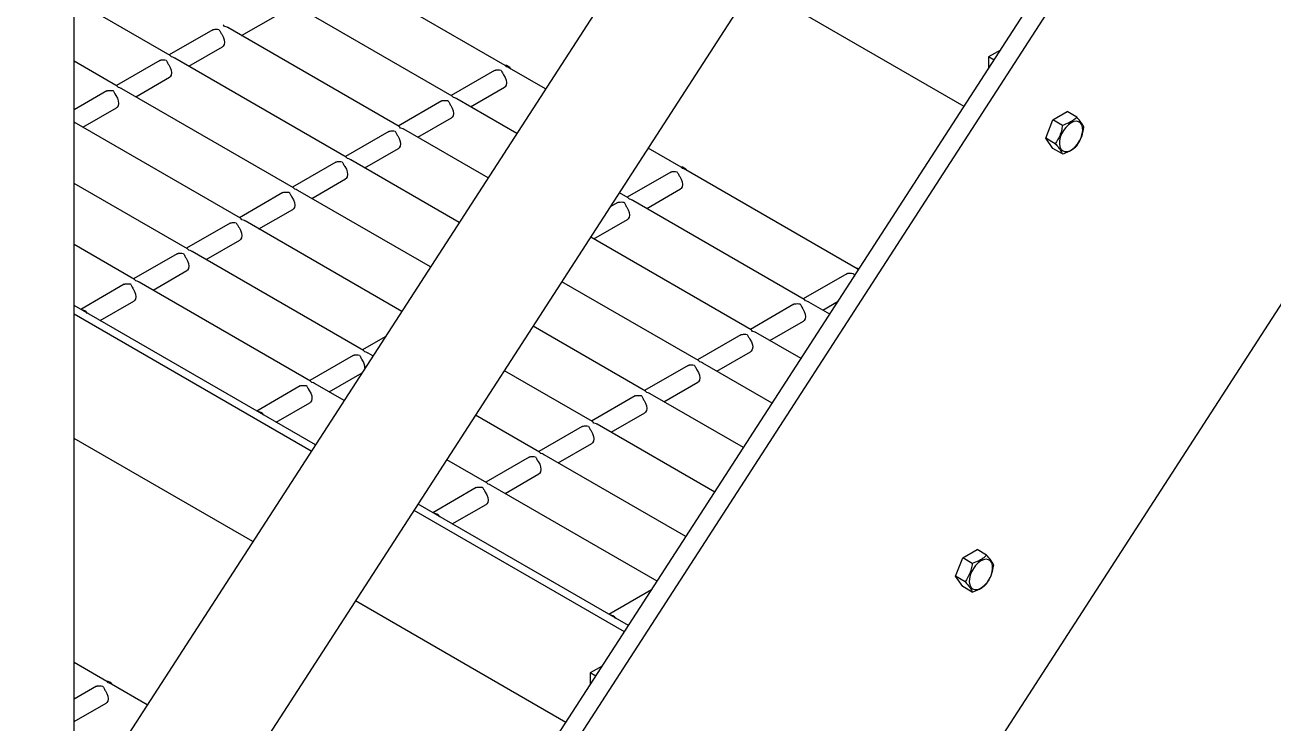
# Model space of a CAD drawing. Header units: millimetres. Extents: x 1293 to 41893, y 1011 to 26911.
# Drawn here: x 5993.3 to 6332.8, y 19782.6 to 19972.5 of the extents above; entities that cross this region are included whole.
import ezdxf

# ---------------------------------------------------------------- set-up
doc = ezdxf.new("R2010")
doc.units = ezdxf.units.MM
doc.header["$LTSCALE"] = 50

msp = doc.modelspace()

# ---------------------------------------------------------------- linework, layer by layer
at = {"color": 7, "linetype": 'Continuous', "lineweight": 25}
for p, q in [((6514.6804037, 20542.2840127), (6006.7124564, 19756.8390846)), ((6007.8654329, 19699.3090727), (6531.5801411, 20509.1024141)), ((6659.8213536, 20398.7013351), (5396.1606779, 18444.7672848)), ((6006.7124564, 19576.0203654), (6515.8333802, 20363.2480823)), ((6006.7124564, 19566.4854136), (6509.6598882, 20344.1673748)), ((6006.7124564, 19400.4443457), (6006.7124564, 20030.279642)), ((6123.9062986, 19961.4644005), (6077.2601198, 19988.3926663)), ((6248.7860057, 19950.3263478), (6191.5673487, 19983.3579754)), ((6032.8215171, 19964.1803182), (6006.7124564, 19979.2527581)), ((6109.5096045, 19953.1533659), (6062.8634257, 19980.0816318)), ((6052.2549064, 19969.5837305), (6061.4313122, 19974.8811568)), ((6044.3889998, 19971.1529641), (6032.5661155, 19964.3277583)), ((6044.3889998, 19971.1529641), (6044.589277, 19971.2379118)), ((6095.1129105, 19944.8423313), (6048.4667317, 19971.7705972)), ((6080.7162164, 19936.5312968), (6034.0700376, 19963.4595626)), ((6037.8582123, 19961.2726959), (6047.0346181, 19966.5701222)), ((6258.6512805, 19965.6331598), (6255.4306448, 19963.7739264)), ((6255.4306448, 19963.7739264), (6255.4306448, 19960.6006144)), ((6256.9297112, 19962.9085338), (6255.4306448, 19963.7739264)), ((6018.424823, 19955.8692836), (6006.7124564, 19962.6306889)), ((6029.9923058, 19962.8419296), (6018.1694215, 19956.0167237)), ((6029.9923058, 19962.8419296), (6030.1925829, 19962.9268773)), ((6121.0770873, 19960.1260119), (6109.254203, 19953.3008061)), ((6121.0770873, 19960.1260119), (6121.2773644, 19960.2109596)), ((6134.9324584, 19955.0991339), (6125.1548191, 19960.7436449)), ((6023.4615182, 19952.9616613), (6032.6379241, 19958.2590877)), ((6015.5956117, 19954.530895), (6006.7124564, 19949.4027586)), ((6015.5956117, 19954.530895), (6015.7958888, 19954.6158427)), ((6066.3195223, 19928.2202622), (6019.6733435, 19955.148528)), ((6114.5462997, 19950.2457437), (6123.7227056, 19955.54317)), ((6009.0648242, 19944.6506267), (6018.24123, 19949.9480531)), ((6106.6803932, 19951.8149773), (6094.8575089, 19944.9897715)), ((6106.6803932, 19951.8149773), (6106.8806704, 19951.899925)), ((6127.1049181, 19942.9958076), (6110.7581251, 19952.4326104)), ((6100.1496057, 19941.9347091), (6109.3260115, 19947.2321354)), ((6270.9993015, 19941.6551605), (6272.943584, 19946.6663465)), ((6272.943584, 19946.6663465), (6276.8321489, 19948.9111673)), ((6275.5360484, 19945.1697487), (6272.943584, 19946.6663465)), ((6279.4246134, 19947.4145694), (6276.8321489, 19948.9111673)), ((6051.9228283, 19919.9092276), (6006.7124564, 19946.0086197)), ((6092.2836991, 19943.5039428), (6080.4608149, 19936.6787369)), ((6092.2836991, 19943.5039428), (6092.4839763, 19943.5888905)), ((6119.2773778, 19930.8924813), (6096.361431, 19944.1215758)), ((6273.5917659, 19940.1585627), (6270.9993015, 19941.6551605)), ((6272.943584, 19938.8887953), (6270.9993015, 19941.6551605)), ((6085.7529116, 19933.6236745), (6094.9293175, 19938.9211009)), ((6171.8009979, 19933.8153791), (6162.8635983, 19938.9748301)), ((6275.5360484, 19937.3921974), (6272.943584, 19938.8887953)), ((6077.8870051, 19935.1929082), (6066.0641208, 19928.3677024)), ((6077.8870051, 19935.1929082), (6078.0872822, 19935.2778559)), ((6111.4498375, 19918.7891549), (6081.9647369, 19935.8105412)), ((6219.6956972, 19906.1663577), (6173.0495184, 19933.0946236)), ((6071.3562175, 19925.3126399), (6080.5326234, 19930.6100663)), ((6168.9717866, 19932.4769905), (6157.1489023, 19925.6517847)), ((6168.9717866, 19932.4769905), (6169.1720637, 19932.5619382)), ((6037.5261342, 19911.598193), (6006.7124564, 19929.3865506)), ((6063.490311, 19926.8818736), (6051.6674267, 19920.0566678)), ((6063.490311, 19926.8818736), (6063.6905882, 19926.9668213)), ((6103.6222972, 19906.6858286), (6067.5680429, 19927.4995066)), ((6157.4043038, 19925.5043445), (6155.036058, 19926.8715038)), ((6162.440999, 19922.5967223), (6171.6174049, 19927.8941486)), ((6154.5750925, 19924.1659559), (6152.5184773, 19922.9786973)), ((6154.5750925, 19924.1659559), (6154.7753697, 19924.2509037)), ((6205.2990032, 19897.8553232), (6158.6528244, 19924.783589)), ((6056.9595235, 19917.0016054), (6066.1359293, 19922.2990317)), ((6148.044305, 19914.2856877), (6157.2207108, 19919.583114)), ((6049.0936169, 19918.570839), (6037.2707327, 19911.7456332)), ((6049.0936169, 19918.570839), (6049.2938941, 19918.6557867)), ((6095.7947569, 19894.5825023), (6053.1713488, 19919.1884721)), ((6023.1294401, 19903.2871585), (6006.7124564, 19912.7644814)), ((6042.5628294, 19908.6905708), (6051.7392353, 19913.9879971)), ((6190.9023091, 19889.5442886), (6147.2085177, 19914.7681775)), ((6034.6969229, 19910.2598044), (6022.8740386, 19903.4345986)), ((6034.6969229, 19910.2598044), (6034.8972, 19910.3447521)), ((6085.4208335, 19883.9491716), (6038.7746547, 19910.8774375)), ((6071.0241394, 19875.6381371), (6024.3779607, 19902.5664029)), ((6028.1661353, 19900.3795362), (6037.3425412, 19905.6769625)), ((6176.505615, 19881.233254), (6139.3809774, 19902.6648511)), ((6216.8664859, 19904.8279691), (6205.0436016, 19898.0027633)), ((6216.8664859, 19904.8279691), (6217.066763, 19904.9129168)), ((6020.3002288, 19901.9487699), (6008.4773445, 19895.123564)), ((6020.3002288, 19901.9487699), (6020.500506, 19902.0337176)), ((6072.312136, 19858.2725233), (6006.7124564, 19896.1424123)), ((6013.7694413, 19892.0685016), (6022.9458471, 19897.365928)), ((6202.4697918, 19896.5169346), (6190.6469076, 19889.6917287)), ((6202.4697918, 19896.5169346), (6202.670069, 19896.6018823)), ((6212.254715, 19893.8398762), (6206.5475237, 19897.1345676)), ((6210.3356984, 19894.9477009), (6214.5413382, 19897.3755651)), ((6071.2106688, 19856.5693807), (6006.7124564, 19893.8034062)), ((6162.108921, 19872.9222194), (6131.5534371, 19890.5615248)), ((6204.4271747, 19881.7365499), (6192.1508296, 19888.823533)), ((6195.9390043, 19886.6366663), (6205.1154101, 19891.9340927)), ((6091.3057109, 19887.6413194), (6085.165432, 19884.0966118)), ((6188.0730978, 19888.2059), (6176.2502135, 19881.3806942)), ((6188.0730978, 19888.2059), (6188.2733749, 19888.2908477)), ((6082.5916222, 19882.6107831), (6070.7687379, 19875.7855772)), ((6082.5916222, 19882.6107831), (6082.7918993, 19882.6957308)), ((6087.9672166, 19882.479176), (6086.669354, 19883.2284161)), ((6181.5423102, 19878.3256317), (6190.7187161, 19883.6230581)), ((6173.6764037, 19879.8948654), (6161.8535194, 19873.0696596)), ((6173.6764037, 19879.8948654), (6173.8766808, 19879.9798131)), ((6196.5996344, 19869.6332235), (6177.7541356, 19880.5124984)), ((6076.0608347, 19872.7305148), (6084.9998606, 19877.8909047)), ((6147.7122269, 19864.6111848), (6123.7258968, 19878.4581985)), ((6167.1456162, 19870.0145972), (6176.322022, 19875.3120235)), ((6068.1949281, 19874.2997485), (6056.3720438, 19867.4745427)), ((6068.1949281, 19874.2997485), (6068.3952053, 19874.3846962)), ((6080.1396763, 19870.3758496), (6072.27266, 19874.9173815)), ((6188.7720941, 19857.5298972), (6163.3574415, 19872.2014639)), ((6061.6641406, 19864.4194802), (6070.8405464, 19869.7169066)), ((6159.2797096, 19871.5838308), (6147.4568254, 19864.758625)), ((6159.2797096, 19871.5838308), (6159.4799868, 19871.6687785)), ((6133.3155328, 19856.3001503), (6115.8983565, 19866.3548722)), ((6152.7489221, 19861.7035626), (6161.925328, 19867.0009889)), ((6144.8830156, 19863.2727962), (6133.0601313, 19856.4475904)), ((6144.8830156, 19863.2727962), (6145.0832927, 19863.357744)), ((6180.9445538, 19845.4265709), (6148.9607474, 19863.8904293)), ((6055.3011648, 19831.9693261), (6006.7124564, 19860.0189904)), ((6138.352228, 19853.392528), (6147.5286339, 19858.6899543)), ((6130.4863215, 19854.9617617), (6118.6634372, 19848.1365558)), ((6130.4863215, 19854.9617617), (6130.6865987, 19855.0467094)), ((6173.1170135, 19833.3232446), (6134.5640534, 19855.5793947)), ((6118.9188388, 19847.9891157), (6108.0708162, 19854.2515458)), ((6123.955534, 19845.0814934), (6133.1319398, 19850.3789198)), ((6116.0896274, 19846.6507271), (6104.2667432, 19839.8255213)), ((6116.0896274, 19846.6507271), (6116.2899046, 19846.7356748)), ((6165.2894732, 19821.2199182), (6120.1673593, 19847.2683601)), ((6157.4619329, 19809.1165919), (6100.2432759, 19842.1482195)), ((6109.5588399, 19836.7704588), (6118.7352458, 19842.0678852)), ((6156.3604656, 19807.4134493), (6099.1418086, 19840.4450769)), ((6248.4242637, 19827.5391809), (6252.3128286, 19829.7840017)), ((6254.9052931, 19828.2874038), (6252.3128286, 19829.7840017)), ((6246.4799812, 19822.5279949), (6248.4242637, 19827.5391809)), ((6251.0167281, 19826.042583), (6248.4242637, 19827.5391809)), ((6249.0724456, 19821.031397), (6246.4799812, 19822.5279949)), ((6248.4242637, 19819.7616297), (6246.4799812, 19822.5279949)), ((6163.7777848, 19818.8824715), (6152.1614425, 19812.1764999)), ((6251.0167281, 19818.2650318), (6248.4242637, 19819.7616297)), ((6140.4509616, 19782.8133947), (6083.2323046, 19815.8450223)), ((6157.4535392, 19809.1214375), (6157.4719344, 19809.1320568)), ((6015.5712545, 19793.9514474), (6006.7124564, 19799.0655227)), ((6150.3162364, 19798.1202067), (6147.0956008, 19796.2609733)), ((6148.5946671, 19795.3955807), (6147.0956008, 19796.2609733)), ((6147.0956008, 19796.2609733), (6147.0956008, 19793.0876613)), ((6012.7420432, 19792.6130588), (6006.7124564, 19789.1322525)), ((6012.7420432, 19792.6130588), (6012.9423203, 19792.6980065)), ((6026.5974144, 19787.5861808), (6016.819775, 19793.2306919)), ((6006.7124564, 19783.0221276), (6015.3876615, 19788.0302169))]:
    msp.add_line(p, q, dxfattribs=at)
at = {"color": 7, "linetype": 'Continuous', "lineweight": 25, "flags": 128}
for points in [[(6046.834341, 19969.941864), (6047.2398631, 19969.2259549), (6047.4975957, 19968.4748009), (6047.5826115, 19967.7610517), (6047.4866879, 19967.1537391), (6047.2191026, 19966.7116011), (6047.0346181, 19966.5701222)], [(6032.4376469, 19961.6308294), (6032.843169, 19960.9149204), (6033.1009016, 19960.1637664), (6033.1859174, 19959.4500171), (6033.0899939, 19958.8427046), (6032.8224086, 19958.4005665), (6032.6379241, 19958.2590877)], [(6123.5224284, 19958.9149117), (6123.9279505, 19958.1990027), (6124.1856831, 19957.4478487), (6124.2706989, 19956.7340994), (6124.1747754, 19956.1267869), (6123.9071901, 19955.6846489), (6123.7227056, 19955.54317)], [(6018.0409529, 19953.3197948), (6018.446475, 19952.6038858), (6018.7042075, 19951.8527318), (6018.7892233, 19951.1389825), (6018.6932998, 19950.53167), (6018.4257145, 19950.089532), (6018.24123, 19949.9480531)], [(6109.1257344, 19950.6038772), (6109.5312565, 19949.8879681), (6109.788989, 19949.1368141), (6109.8740048, 19948.4230648), (6109.7780813, 19947.8157523), (6109.510496, 19947.3736143), (6109.3260115, 19947.2321354)], [(6277.8812851, 19945.8603368), (6277.1446769, 19945.3356801), (6276.4477794, 19944.6404641), (6275.8281625, 19943.8121681), (6275.31923, 19942.8954458), (6274.9484186, 19941.9397179), (6274.7357188, 19940.9965079), (6274.6925972, 19940.1166646), (6274.8213787, 19939.3476205), (6275.1151205, 19938.7308349), (6275.5579869, 19938.299559), (6276.126103, 19938.077043), (6276.7888414, 19938.0752827), (6277.5104737, 19938.294373), (6278.2520966, 19938.7225028), (6278.9737289, 19939.3365914), (6279.6364673, 19940.1035331), (6280.2045834, 19940.981982), (6280.6474498, 19941.9245807), (6280.9411916, 19942.8805133), (6281.0699731, 19943.7982453), (6281.0268515, 19944.6283016), (6280.8141517, 19945.3259336), (6280.4433403, 19945.8535317), (6279.9344078, 19946.1826531), (6279.3147909, 19946.2955547), (6278.6178934, 19946.1861499), (6277.8812851, 19945.8603368)], [(6094.7290403, 19942.2928426), (6095.1345624, 19941.5769336), (6095.392295, 19940.8257795), (6095.4773108, 19940.1120303), (6095.3813873, 19939.5047178), (6095.1138019, 19939.0625797), (6094.9293175, 19938.9211009)], [(6080.3323463, 19933.981808), (6080.7378683, 19933.265899), (6080.9956009, 19932.514745), (6081.0806167, 19931.8009957), (6080.9846932, 19931.1936832), (6080.7171079, 19930.7515452), (6080.5326234, 19930.6100663)], [(6171.4171278, 19931.2658904), (6171.8226499, 19930.5499813), (6172.0803824, 19929.7988273), (6172.1653982, 19929.085078), (6172.0694747, 19928.4777655), (6171.8018894, 19928.0356275), (6171.6174049, 19927.8941486)], [(6065.9356522, 19925.6707734), (6066.3411743, 19924.9548644), (6066.5989068, 19924.2037104), (6066.6839226, 19923.4899611), (6066.5879991, 19922.8826486), (6066.3204138, 19922.4405106), (6066.1359293, 19922.2990317)], [(6157.0204337, 19922.9548558), (6157.4259558, 19922.2389467), (6157.6836884, 19921.4877927), (6157.7687041, 19920.7740435), (6157.6727806, 19920.1667309), (6157.4051953, 19919.7245929), (6157.2207108, 19919.583114)], [(6051.5389581, 19917.3597388), (6051.9444802, 19916.6438298), (6052.2022128, 19915.8926758), (6052.2872286, 19915.1789265), (6052.1913051, 19914.571614), (6051.9237197, 19914.129476), (6051.7392353, 19913.9879971)], [(6037.1422641, 19909.0487043), (6037.5477862, 19908.3327952), (6037.8055187, 19907.5816412), (6037.8905345, 19906.867892), (6037.794611, 19906.2605794), (6037.5270257, 19905.8184414), (6037.3425412, 19905.6769625)], [(6022.74557, 19900.7376697), (6023.1510921, 19900.0217607), (6023.4088247, 19899.2706067), (6023.4938404, 19898.5568574), (6023.3979169, 19897.9495449), (6023.1303316, 19897.5074068), (6022.9458471, 19897.365928)], [(6204.915133, 19895.3058344), (6205.3206551, 19894.5899254), (6205.5783877, 19893.8387714), (6205.6634035, 19893.1250221), (6205.5674799, 19892.5177096), (6205.2998946, 19892.0755715), (6205.1154101, 19891.9340927)], [(6190.5184389, 19886.9947998), (6190.923961, 19886.2788908), (6191.1816936, 19885.5277368), (6191.2667094, 19884.8139875), (6191.1707859, 19884.206675), (6190.9032006, 19883.764537), (6190.7187161, 19883.6230581)], [(6176.1217449, 19878.6837652), (6176.527267, 19877.9678562), (6176.7849995, 19877.2167022), (6176.8700153, 19876.5029529), (6176.7740918, 19875.8956404), (6176.5065065, 19875.4535024), (6176.322022, 19875.3120235)], [(6070.6402693, 19873.0886483), (6071.0457914, 19872.3727393), (6071.303524, 19871.6215853), (6071.3885398, 19870.907836), (6071.2926162, 19870.3005235), (6071.0250309, 19869.8583855), (6070.8405464, 19869.7169066)], [(6161.7250508, 19870.3727307), (6162.1305729, 19869.6568216), (6162.3883055, 19868.9056676), (6162.4733213, 19868.1919183), (6162.3773978, 19867.5846058), (6162.1098124, 19867.1424678), (6161.925328, 19867.0009889)], [(6147.3283567, 19862.0616961), (6147.7338788, 19861.345787), (6147.9916114, 19860.594633), (6148.0766272, 19859.8808838), (6147.9807037, 19859.2735712), (6147.7131184, 19858.8314332), (6147.5286339, 19858.6899543)], [(6132.9316627, 19853.7506615), (6133.3371848, 19853.0347525), (6133.5949173, 19852.2835985), (6133.6799331, 19851.5698492), (6133.5840096, 19850.9625367), (6133.3164243, 19850.5203986), (6133.1319398, 19850.3789198)], [(6118.5349686, 19845.4396269), (6118.9404907, 19844.7237179), (6119.1982233, 19843.9725639), (6119.2832391, 19843.2588146), (6119.1873156, 19842.6515021), (6118.9197302, 19842.2093641), (6118.7352458, 19842.0678852)], [(6253.3619649, 19826.7331712), (6252.6253566, 19826.2085144), (6251.9284591, 19825.5132985), (6251.3088422, 19824.6850025), (6250.7999097, 19823.7682802), (6250.4290983, 19822.8125523), (6250.2163985, 19821.8693423), (6250.1732769, 19820.9894989), (6250.3020584, 19820.2204548), (6250.5958002, 19819.6036693), (6251.0386667, 19819.1723934), (6251.6067827, 19818.9498773), (6252.2695211, 19818.948117), (6252.9911534, 19819.1672074), (6253.7327763, 19819.5953371), (6254.4544086, 19820.2094257), (6255.117147, 19820.9763675), (6255.6852631, 19821.8548164), (6256.1281295, 19822.797415), (6256.4218713, 19823.7533476), (6256.5506528, 19824.6710797), (6256.5075313, 19825.5011359), (6256.2948314, 19826.1987679), (6255.92402, 19826.7263661), (6255.4150875, 19827.0554874), (6254.7954707, 19827.168389), (6254.0985731, 19827.0589842), (6253.3619649, 19826.7331712)], [(6015.1873844, 19791.4019587), (6015.5929065, 19790.6860496), (6015.850639, 19789.9348956), (6015.9356548, 19789.2211464), (6015.8397313, 19788.6138338), (6015.572146, 19788.1716958), (6015.3876615, 19788.0302169)]]:
    msp.add_lwpolyline(points, dxfattribs=at)
at = {"color": 7, "linetype": 'Continuous', "lineweight": 25}
for centre, radius, start, end in [((6123.5440631, 19959.1309633), 2.4244652, 35.264662608, 84.740713925), ((6171.4387624, 19931.481942), 2.4244652, 35.264662608, 84.740713925), ((6219.5776866, 19904.7578605), 1.4894808, 65.60277755, 90.845958085), ((6008.3705106, 19892.6426867), 2.4244652, 35.264662608, 84.740713925), ((6082.0555019, 19879.1644464), 3.7263111, 358.995366604, 36.85932297), ((6056.2652099, 19864.9936653), 2.4244652, 35.264662608, 84.740713925), ((6104.1599092, 19837.3446439), 2.4244652, 35.264662608, 84.740713925), ((6152.0546085, 19809.6956226), 2.4244652, 35.264662608, 84.740713925), ((6015.209019, 19791.6180103), 2.4244652, 35.264662608, 84.740713925)]:
    msp.add_arc(centre, radius, start, end, dxfattribs=at)
for points, knots in [([(6044.589277, 19971.2379118), (6044.653692, 19971.2540699), (6044.8649423, 19971.3070606), (6045.3810361, 19971.3440844), (6045.8410614, 19971.2917994), (6046.0833707, 19971.2385568), (6046.0859863, 19971.2379821)], [0, 0, 0, 0, 0.1723614537, 0.5652622384, 0.9953071929, 1, 1, 1, 1]), ([(6046.0859863, 19971.2379821), (6046.0869854, 19971.2364702), (6046.2120425, 19971.0472135), (6046.3981848, 19970.695298), (6046.6571961, 19970.2115063), (6046.7904659, 19970.0086488), (6046.834341, 19969.941864)], [0, 0, 0, 0, 0.0046971273, 0.5879730074, 0.8643521995, 1, 1, 1, 1]), ([(6047.5826957, 19972.102014), (6047.5816968, 19972.1035228), (6047.4654635, 19972.2790967), (6047.3394527, 19972.3799185), (6047.2145247, 19972.4798738)], [0, 0, 0, 0, 0.0085933525, 1, 1, 1, 1]), ([(6048.4551007, 19971.753853), (6048.4040845, 19971.7899956), (6048.1448688, 19971.9736376), (6047.8275704, 19972.0477458), (6047.5853108, 19972.1014344), (6047.5826957, 19972.102014)], [0, 0, 0, 0, 0.19510005657, 0.99131145138, 1, 1, 1, 1]), ([(6033.1860016, 19963.7909794), (6033.1850028, 19963.7924882), (6033.0687695, 19963.9680621), (6032.9427586, 19964.0688839), (6032.8178306, 19964.1688393)], [0, 0, 0, 0, 0.0085933525, 1, 1, 1, 1]), ([(6034.0584066, 19963.4428185), (6034.0073904, 19963.478961), (6033.7481747, 19963.662603), (6033.4308763, 19963.7367112), (6033.1886167, 19963.7903999), (6033.1860016, 19963.7909794)], [0, 0, 0, 0, 0.1951000566, 0.9913114514, 1, 1, 1, 1]), ([(6030.1925829, 19962.9268773), (6030.256998, 19962.9430353), (6030.4682483, 19962.996026), (6030.9843421, 19963.0330498), (6031.4443673, 19962.9807648), (6031.6866766, 19962.9275222), (6031.6892923, 19962.9269475)], [0, 0, 0, 0, 0.1723614537, 0.5652622384, 0.9953071929, 1, 1, 1, 1]), ([(6031.6892923, 19962.9269475), (6031.6902913, 19962.9254356), (6031.8153484, 19962.7361789), (6032.0014908, 19962.3842634), (6032.2605021, 19961.9004717), (6032.3937718, 19961.6976143), (6032.4376469, 19961.6308294)], [0, 0, 0, 0, 0.0046971273, 0.5879730074, 0.8643521995, 1, 1, 1, 1]), ([(6121.2773644, 19960.2109596), (6121.3417795, 19960.2271177), (6121.5530298, 19960.2801083), (6122.0691236, 19960.3171321), (6122.5291488, 19960.2648471), (6122.7714581, 19960.2116046), (6122.7740738, 19960.2110298)], [0, 0, 0, 0, 0.1723614537, 0.5652622384, 0.9953071929, 1, 1, 1, 1]), ([(6122.7740738, 19960.2110298), (6122.7750728, 19960.2095179), (6122.9001299, 19960.0202613), (6123.0862723, 19959.6683458), (6123.3452836, 19959.1845541), (6123.4785533, 19958.9816966), (6123.5224284, 19958.9149117)], [0, 0, 0, 0, 0.0046971273, 0.5879730075, 0.8643521995, 1, 1, 1, 1]), ([(6124.2707831, 19961.0750618), (6124.2697843, 19961.0765705), (6124.153551, 19961.2521445), (6124.0275401, 19961.3529662), (6123.9026121, 19961.4529216)], [0, 0, 0, 0, 0.0085933525, 1, 1, 1, 1]), ([(6125.1431882, 19960.7269008), (6125.0921719, 19960.7630434), (6124.8329562, 19960.9466854), (6124.5156578, 19961.0207935), (6124.2733982, 19961.0744822), (6124.2707831, 19961.0750618)], [0, 0, 0, 0, 0.1951000566, 0.99131145138, 1, 1, 1, 1]), ([(6015.7958888, 19954.6158427), (6015.8603039, 19954.6320008), (6016.0715542, 19954.6849914), (6016.587648, 19954.7220152), (6017.0476733, 19954.6697302), (6017.2899826, 19954.6164876), (6017.2925982, 19954.6159129)], [0, 0, 0, 0, 0.1723614537, 0.5652622384, 0.9953071929, 1, 1, 1, 1]), ([(6017.2925982, 19954.6159129), (6017.2935972, 19954.614401), (6017.4186544, 19954.4251443), (6017.6047967, 19954.0732289), (6017.863808, 19953.5894371), (6017.9970777, 19953.3865797), (6018.0409529, 19953.3197948)], [0, 0, 0, 0, 0.0046971273, 0.5879730074, 0.8643521995, 1, 1, 1, 1]), ([(6018.7893075, 19955.4799448), (6018.7883087, 19955.4814536), (6018.6720754, 19955.6570275), (6018.5460645, 19955.7578493), (6018.4211365, 19955.8578047)], [0, 0, 0, 0, 0.0085933525, 1, 1, 1, 1]), ([(6019.6617126, 19955.1317839), (6019.6106963, 19955.1679265), (6019.3514807, 19955.3515684), (6019.0341823, 19955.4256766), (6018.7919226, 19955.4793653), (6018.7893075, 19955.4799448)], [0, 0, 0, 0, 0.1951000566, 0.9913114514, 1, 1, 1, 1]), ([(6106.8806704, 19951.899925), (6106.9450854, 19951.9160831), (6107.1563357, 19951.9690737), (6107.6724295, 19952.0060976), (6108.1324548, 19951.9538125), (6108.3747641, 19951.90057), (6108.3773797, 19951.8999953)], [0, 0, 0, 0, 0.17236145373, 0.56526223843, 0.99530719289, 1, 1, 1, 1]), ([(6108.3773797, 19951.8999953), (6108.3783787, 19951.8984834), (6108.5034359, 19951.7092267), (6108.6895782, 19951.3573112), (6108.9485895, 19950.8735195), (6109.0818592, 19950.670662), (6109.1257344, 19950.6038772)], [0, 0, 0, 0, 0.0046971273, 0.5879730075, 0.8643521995, 1, 1, 1, 1]), ([(6109.8740891, 19952.7640272), (6109.8730902, 19952.7655359), (6109.7568569, 19952.9411099), (6109.630846, 19953.0419317), (6109.505918, 19953.141887)], [0, 0, 0, 0, 0.0085933525, 1, 1, 1, 1]), ([(6110.7464941, 19952.4158662), (6110.6954778, 19952.4520088), (6110.4362622, 19952.6356508), (6110.1189638, 19952.709759), (6109.8767041, 19952.7634476), (6109.8740891, 19952.7640272)], [0, 0, 0, 0, 0.1951000566, 0.9913114514, 1, 1, 1, 1]), ([(6279.4246134, 19947.4145694), (6279.3031644, 19947.2919866), (6278.951385, 19946.936923), (6278.2533948, 19946.382308), (6277.1048421, 19945.7178157), (6276.1163681, 19945.3724867), (6275.5360484, 19945.1697487)], [0, 0, 0, 0, 0.1315464599, 0.3810267709, 0.6366091688, 1, 1, 1, 1]), ([(6281.3688959, 19944.6482042), (6281.2864499, 19944.8383976), (6281.1197703, 19945.2229086), (6280.5547685, 19946.108578), (6279.8622274, 19946.9088688), (6279.4246134, 19947.4145694)], [0, 0, 0, 0, 0.2648633469, 0.5354700776, 1, 1, 1, 1]), ([(6092.4839763, 19943.5888905), (6092.5483914, 19943.6050485), (6092.7596417, 19943.6580392), (6093.2757355, 19943.695063), (6093.7357607, 19943.642778), (6093.97807, 19943.5895354), (6093.9806856, 19943.5889607)], [0, 0, 0, 0, 0.17236145373, 0.56526223843, 0.99530719289, 1, 1, 1, 1]), ([(6093.9806856, 19943.5889607), (6093.9816847, 19943.5874488), (6094.1067418, 19943.3981921), (6094.2928841, 19943.0462766), (6094.5518954, 19942.5624849), (6094.6851652, 19942.3596275), (6094.7290403, 19942.2928426)], [0, 0, 0, 0, 0.0046971273, 0.5879730075, 0.8643521995, 1, 1, 1, 1]), ([(6095.477395, 19944.4529926), (6095.4763962, 19944.4545014), (6095.3601628, 19944.6300753), (6095.234152, 19944.7308971), (6095.109224, 19944.8308524)], [0, 0, 0, 0, 0.0085933525, 1, 1, 1, 1]), ([(6096.3498, 19944.1048316), (6096.2987838, 19944.1409742), (6096.0395681, 19944.3246162), (6095.7222697, 19944.3987244), (6095.4800101, 19944.4524131), (6095.477395, 19944.4529926)], [0, 0, 0, 0, 0.1951000566, 0.9913114514, 1, 1, 1, 1]), ([(6275.5360484, 19945.1697487), (6275.4536025, 19944.6853091), (6275.2869228, 19943.7059251), (6274.721921, 19941.9445961), (6274.0293799, 19940.8501431), (6273.5917659, 19940.1585627)], [0, 0, 0, 0, 0.2648633469, 0.5354700776, 1, 1, 1, 1]), ([(6279.4246134, 19939.6370182), (6279.6794657, 19940.0219297), (6280.1946965, 19940.8000993), (6280.9531223, 19942.4497671), (6281.2079017, 19943.7969345), (6281.3688959, 19944.6482042)], [0, 0, 0, 0, 0.2648633469, 0.5354700776, 1, 1, 1, 1]), ([(6273.5917659, 19940.1585627), (6273.8466182, 19939.8688412), (6274.3618491, 19939.2831158), (6275.1202748, 19938.2857852), (6275.3750543, 19937.7382088), (6275.5360484, 19937.3921974)], [0, 0, 0, 0, 0.2648633469, 0.5354700776, 1, 1, 1, 1]), ([(6081.0807009, 19936.141958), (6081.0797021, 19936.1434668), (6080.9634688, 19936.3190407), (6080.8374579, 19936.4198625), (6080.7125299, 19936.5198179)], [0, 0, 0, 0, 0.0085933525, 1, 1, 1, 1]), ([(6275.5360484, 19937.3921974), (6276.116378, 19937.5949313), (6277.0946352, 19937.9366781), (6278.2455648, 19938.5993507), (6278.9454709, 19939.1534055), (6279.3031658, 19939.5144376), (6279.4246134, 19939.6370182)], [0, 0, 0, 0, 0.36338935629, 0.61256267501, 0.86845407398, 1, 1, 1, 1]), ([(6078.0872822, 19935.2778559), (6078.1516973, 19935.2940139), (6078.3629476, 19935.3470046), (6078.8790414, 19935.3840284), (6079.3390666, 19935.3317434), (6079.5813759, 19935.2785008), (6079.5839916, 19935.2779261)], [0, 0, 0, 0, 0.1723614537, 0.5652622384, 0.9953071929, 1, 1, 1, 1]), ([(6079.5839916, 19935.2779261), (6079.5849906, 19935.2764142), (6079.7100477, 19935.0871575), (6079.8961901, 19934.735242), (6080.1552014, 19934.2514503), (6080.2884711, 19934.0485929), (6080.3323463, 19933.981808)], [0, 0, 0, 0, 0.0046971273, 0.5879730075, 0.8643521995, 1, 1, 1, 1]), ([(6081.953106, 19935.7937971), (6081.9020897, 19935.8299397), (6081.6428741, 19936.0135816), (6081.3255757, 19936.0876898), (6081.083316, 19936.1413785), (6081.0807009, 19936.141958)], [0, 0, 0, 0, 0.1951000566, 0.9913114514, 1, 1, 1, 1]), ([(6172.1654824, 19933.4260404), (6172.1644836, 19933.4275491), (6172.0482503, 19933.6031231), (6171.9222394, 19933.7039448), (6171.7973114, 19933.8039002)], [0, 0, 0, 0, 0.0085933525, 1, 1, 1, 1]), ([(6173.0378875, 19933.0778794), (6172.9868712, 19933.114022), (6172.7276556, 19933.297664), (6172.4103572, 19933.3717722), (6172.1680975, 19933.4254608), (6172.1654824, 19933.4260404)], [0, 0, 0, 0, 0.19510005654, 0.99131145138, 1, 1, 1, 1]), ([(6169.1720637, 19932.5619382), (6169.2364788, 19932.5780963), (6169.4477291, 19932.6310869), (6169.9638229, 19932.6681108), (6170.4238482, 19932.6158257), (6170.6661575, 19932.5625832), (6170.6687731, 19932.5620085)], [0, 0, 0, 0, 0.1723614537, 0.5652622384, 0.9953071929, 1, 1, 1, 1]), ([(6170.6687731, 19932.5620085), (6170.6697721, 19932.5604965), (6170.7948293, 19932.3712399), (6170.9809716, 19932.0193244), (6171.2399829, 19931.5355327), (6171.3732526, 19931.3326752), (6171.4171278, 19931.2658904)], [0, 0, 0, 0, 0.0046971273, 0.5879730074, 0.8643521995, 1, 1, 1, 1]), ([(6063.6905882, 19926.9668213), (6063.7550032, 19926.9829794), (6063.9662535, 19927.03597), (6064.4823473, 19927.0729938), (6064.9423726, 19927.0207088), (6065.1846819, 19926.9674663), (6065.1872975, 19926.9668915)], [0, 0, 0, 0, 0.1723614537, 0.5652622384, 0.9953071929, 1, 1, 1, 1]), ([(6065.1872975, 19926.9668915), (6065.1882966, 19926.9653796), (6065.3133537, 19926.7761229), (6065.499496, 19926.4242075), (6065.7585073, 19925.9404158), (6065.891777, 19925.7375583), (6065.9356522, 19925.6707734)], [0, 0, 0, 0, 0.0046971273, 0.5879730075, 0.8643521995, 1, 1, 1, 1]), ([(6066.6840069, 19927.8309234), (6066.683008, 19927.8324322), (6066.5667747, 19928.0080062), (6066.4407639, 19928.1088279), (6066.3158358, 19928.2087833)], [0, 0, 0, 0, 0.0085933525, 1, 1, 1, 1]), ([(6067.5564119, 19927.4827625), (6067.5053956, 19927.5189051), (6067.24618, 19927.7025471), (6066.9288816, 19927.7766552), (6066.686622, 19927.8303439), (6066.6840069, 19927.8309234)], [0, 0, 0, 0, 0.1951000566, 0.9913114514, 1, 1, 1, 1]), ([(6154.7753697, 19924.2509037), (6154.8397847, 19924.2670617), (6155.051035, 19924.3200524), (6155.5671288, 19924.3570762), (6156.0271541, 19924.3047912), (6156.2694634, 19924.2515486), (6156.272079, 19924.2509739)], [0, 0, 0, 0, 0.1723614537, 0.5652622384, 0.9953071929, 1, 1, 1, 1]), ([(6156.272079, 19924.2509739), (6156.2730781, 19924.249462), (6156.3981352, 19924.0602053), (6156.5842775, 19923.7082898), (6156.8432888, 19923.2244981), (6156.9765585, 19923.0216406), (6157.0204337, 19922.9548558)], [0, 0, 0, 0, 0.0046971273, 0.5879730074, 0.8643521995, 1, 1, 1, 1]), ([(6157.7687884, 19925.1150058), (6157.7677895, 19925.1165146), (6157.6515562, 19925.2920885), (6157.5255454, 19925.3929103), (6157.4006174, 19925.4928656)], [0, 0, 0, 0, 0.0085933525, 1, 1, 1, 1]), ([(6158.6411934, 19924.7668448), (6158.5901772, 19924.8029874), (6158.3309615, 19924.9866294), (6158.0136631, 19925.0607376), (6157.7714035, 19925.1144262), (6157.7687884, 19925.1150058)], [0, 0, 0, 0, 0.1951000565, 0.9913114514, 1, 1, 1, 1]), ([(6052.2873128, 19919.5198889), (6052.286314, 19919.5213976), (6052.1700807, 19919.6969716), (6052.0440698, 19919.7977933), (6051.9191418, 19919.8977487)], [0, 0, 0, 0, 0.0085933525, 1, 1, 1, 1]), ([(6053.1597178, 19919.1717279), (6053.1087016, 19919.2078705), (6052.8494859, 19919.3915125), (6052.5321875, 19919.4656206), (6052.2899279, 19919.5193093), (6052.2873128, 19919.5198889)], [0, 0, 0, 0, 0.1951000566, 0.9913114514, 1, 1, 1, 1]), ([(6049.2938941, 19918.6557867), (6049.3583092, 19918.6719448), (6049.5695595, 19918.7249354), (6050.0856533, 19918.7619593), (6050.5456785, 19918.7096742), (6050.7879878, 19918.6564317), (6050.7906034, 19918.6558569)], [0, 0, 0, 0, 0.1723614537, 0.5652622384, 0.9953071929, 1, 1, 1, 1]), ([(6050.7906034, 19918.6558569), (6050.7916025, 19918.654345), (6050.9166596, 19918.4650884), (6051.1028019, 19918.1131729), (6051.3618133, 19917.6293812), (6051.495083, 19917.4265237), (6051.5389581, 19917.3597388)], [0, 0, 0, 0, 0.00469712726, 0.58797300745, 0.86435219951, 1, 1, 1, 1]), ([(6034.8972, 19910.3447521), (6034.9616151, 19910.3609102), (6035.1728654, 19910.4139009), (6035.6889592, 19910.4509247), (6036.1489845, 19910.3986397), (6036.3912938, 19910.3453971), (6036.3939094, 19910.3448224)], [0, 0, 0, 0, 0.1723614537, 0.5652622384, 0.9953071929, 1, 1, 1, 1]), ([(6036.3939094, 19910.3448224), (6036.3949084, 19910.3433105), (6036.5199655, 19910.1540538), (6036.7061079, 19909.8021383), (6036.9651192, 19909.3183466), (6037.0983889, 19909.1154891), (6037.1422641, 19909.0487043)], [0, 0, 0, 0, 0.00469712726, 0.58797300745, 0.86435219951, 1, 1, 1, 1]), ([(6037.8906187, 19911.2088543), (6037.8896199, 19911.2103631), (6037.7733866, 19911.385937), (6037.6473757, 19911.4867588), (6037.5224477, 19911.5867141)], [0, 0, 0, 0, 0.0085933525, 1, 1, 1, 1]), ([(6038.7630238, 19910.8606933), (6038.7120075, 19910.8968359), (6038.4527919, 19911.0804779), (6038.1354935, 19911.1545861), (6037.8932338, 19911.2082747), (6037.8906187, 19911.2088543)], [0, 0, 0, 0, 0.1951000566, 0.9913114514, 1, 1, 1, 1]), ([(6220.0601817, 19905.777019), (6220.0591829, 19905.7785278), (6219.9429496, 19905.9541017), (6219.8169387, 19906.0549235), (6219.6920107, 19906.1548788)], [0, 0, 0, 0, 0.0085933525, 1, 1, 1, 1]), ([(6023.4939247, 19902.8978197), (6023.4929258, 19902.8993285), (6023.3766925, 19903.0749024), (6023.2506817, 19903.1757242), (6023.1257537, 19903.2756796)], [0, 0, 0, 0, 0.0085933525, 1, 1, 1, 1]), ([(6024.3663297, 19902.5496588), (6024.3153135, 19902.5858013), (6024.0560978, 19902.7694433), (6023.7387994, 19902.8435515), (6023.4965398, 19902.8972402), (6023.4939247, 19902.8978197)], [0, 0, 0, 0, 0.1951000566, 0.9913114514, 1, 1, 1, 1]), ([(6217.066763, 19904.9129168), (6217.1311781, 19904.9290749), (6217.3424284, 19904.9820655), (6217.8585222, 19905.0190894), (6218.3185475, 19904.9668043), (6218.5608568, 19904.9135618), (6218.5634724, 19904.9129871)], [0, 0, 0, 0, 0.17236145373, 0.56526223844, 0.99530719289, 1, 1, 1, 1]), ([(6218.5634724, 19904.9129871), (6218.5644717, 19904.9114749), (6218.6895656, 19904.7221901), (6218.8029249, 19904.4923554), (6218.9609144, 19904.2116428), (6218.9616103, 19904.2104064)], [0, 0, 0, 0, 0.0079537704, 0.9956303189, 1, 1, 1, 1]), ([(6020.500506, 19902.0337176), (6020.564921, 19902.0498756), (6020.7761713, 19902.1028663), (6021.2922651, 19902.1398901), (6021.7522904, 19902.0876051), (6021.9945997, 19902.0343625), (6021.9972153, 19902.0337878)], [0, 0, 0, 0, 0.1723614537, 0.5652622384, 0.9953071929, 1, 1, 1, 1]), ([(6021.9972153, 19902.0337878), (6021.9982144, 19902.0322759), (6022.1232715, 19901.8430192), (6022.3094138, 19901.4911037), (6022.5684251, 19901.007312), (6022.7016948, 19900.8044546), (6022.74557, 19900.7376697)], [0, 0, 0, 0, 0.00469712726, 0.58797300745, 0.86435219951, 1, 1, 1, 1]), ([(6202.670069, 19896.6018823), (6202.734484, 19896.6180403), (6202.9457343, 19896.671031), (6203.4618281, 19896.7080548), (6203.9218534, 19896.6557698), (6204.1641627, 19896.6025272), (6204.1667783, 19896.6019525)], [0, 0, 0, 0, 0.1723614537, 0.5652622384, 0.9953071929, 1, 1, 1, 1]), ([(6204.1667783, 19896.6019525), (6204.1677774, 19896.6004406), (6204.2928345, 19896.4111839), (6204.4789768, 19896.0592684), (6204.7379881, 19895.5754767), (6204.8712579, 19895.3726193), (6204.915133, 19895.3058344)], [0, 0, 0, 0, 0.0046971273, 0.5879730075, 0.8643521995, 1, 1, 1, 1]), ([(6205.6634877, 19897.4659844), (6205.6624888, 19897.4674932), (6205.5462555, 19897.6430671), (6205.4202447, 19897.7438889), (6205.2953167, 19897.8438442)], [0, 0, 0, 0, 0.0085933525, 1, 1, 1, 1]), ([(6206.5358927, 19897.1178235), (6206.4848765, 19897.153966), (6206.2256608, 19897.337608), (6205.9083624, 19897.4117162), (6205.6661028, 19897.4654049), (6205.6634877, 19897.4659844)], [0, 0, 0, 0, 0.1951000566, 0.9913114514, 1, 1, 1, 1]), ([(6191.2667936, 19889.1549498), (6191.2657948, 19889.1564586), (6191.1495615, 19889.3320325), (6191.0235506, 19889.4328543), (6190.8986226, 19889.5328097)], [0, 0, 0, 0, 0.0085933525, 1, 1, 1, 1]), ([(6192.1391987, 19888.8067889), (6192.0881824, 19888.8429315), (6191.8289667, 19889.0265734), (6191.5116683, 19889.1006816), (6191.2694087, 19889.1543703), (6191.2667936, 19889.1549498)], [0, 0, 0, 0, 0.1951000566, 0.9913114514, 1, 1, 1, 1]), ([(6188.2733749, 19888.2908477), (6188.33779, 19888.3070058), (6188.5490403, 19888.3599964), (6189.0651341, 19888.3970202), (6189.5251593, 19888.3447352), (6189.7674686, 19888.2914926), (6189.7700843, 19888.2909179)], [0, 0, 0, 0, 0.1723614537, 0.5652622384, 0.9953071929, 1, 1, 1, 1]), ([(6189.7700843, 19888.2909179), (6189.7710833, 19888.289406), (6189.8961404, 19888.1001493), (6190.0822828, 19887.7482338), (6190.3412941, 19887.2644421), (6190.4745638, 19887.0615847), (6190.5184389, 19886.9947998)], [0, 0, 0, 0, 0.0046971273, 0.5879730075, 0.8643521995, 1, 1, 1, 1]), ([(6082.7918993, 19882.6957308), (6082.8563144, 19882.7118888), (6083.0675647, 19882.7648795), (6083.5836585, 19882.8019033), (6084.0436838, 19882.7496183), (6084.2859931, 19882.6963757), (6084.2886087, 19882.695801)], [0, 0, 0, 0, 0.1723614537, 0.5652622384, 0.9953071929, 1, 1, 1, 1]), ([(6084.2886087, 19882.695801), (6084.2896077, 19882.6942891), (6084.4146649, 19882.5050324), (6084.6008072, 19882.1531169), (6084.8598185, 19881.6693252), (6084.9930882, 19881.4664678), (6085.0369634, 19881.3996829)], [0, 0, 0, 0, 0.0046971273, 0.5879730074, 0.8643521995, 1, 1, 1, 1]), ([(6085.785318, 19883.5598329), (6085.7843192, 19883.5613417), (6085.6680859, 19883.7369156), (6085.542075, 19883.8377374), (6085.417147, 19883.9376927)], [0, 0, 0, 0, 0.0085933525, 1, 1, 1, 1]), ([(6086.6577231, 19883.2116719), (6086.6067068, 19883.2478145), (6086.3474912, 19883.4314565), (6086.0301928, 19883.5055647), (6085.7879331, 19883.5592534), (6085.785318, 19883.5598329)], [0, 0, 0, 0, 0.1951000565, 0.9913114514, 1, 1, 1, 1]), ([(6173.8766808, 19879.9798131), (6173.9410959, 19879.9959712), (6174.1523462, 19880.0489618), (6174.66844, 19880.0859856), (6175.1284653, 19880.0337006), (6175.3707746, 19879.9804581), (6175.3733902, 19879.9798833)], [0, 0, 0, 0, 0.1723614537, 0.5652622384, 0.9953071929, 1, 1, 1, 1]), ([(6175.3733902, 19879.9798833), (6175.3743892, 19879.9783714), (6175.4994464, 19879.7891147), (6175.6855887, 19879.4371993), (6175.9446, 19878.9534076), (6176.0778697, 19878.7505501), (6176.1217449, 19878.6837652)], [0, 0, 0, 0, 0.0046971273, 0.5879730075, 0.8643521995, 1, 1, 1, 1]), ([(6176.8700996, 19880.8439152), (6176.8691007, 19880.845424), (6176.7528674, 19881.020998), (6176.6268565, 19881.1218197), (6176.5019285, 19881.2217751)], [0, 0, 0, 0, 0.0085933525, 1, 1, 1, 1]), ([(6177.7425046, 19880.4957543), (6177.6914883, 19880.5318969), (6177.4322727, 19880.7155389), (6177.1149743, 19880.789647), (6176.8727146, 19880.8433357), (6176.8700996, 19880.8439152)], [0, 0, 0, 0, 0.1951000566, 0.9913114514, 1, 1, 1, 1]), ([(6071.388624, 19875.2487983), (6071.3876251, 19875.2503071), (6071.2713918, 19875.425881), (6071.145381, 19875.5267028), (6071.020453, 19875.6266582)], [0, 0, 0, 0, 0.0085933525, 1, 1, 1, 1]), ([(6072.261029, 19874.9006374), (6072.2100128, 19874.93678), (6071.9507971, 19875.1204219), (6071.6334987, 19875.1945301), (6071.3912391, 19875.2482188), (6071.388624, 19875.2487983)], [0, 0, 0, 0, 0.1951000565, 0.9913114514, 1, 1, 1, 1]), ([(6068.3952053, 19874.3846962), (6068.4596203, 19874.4008542), (6068.6708706, 19874.4538449), (6069.1869644, 19874.4908687), (6069.6469897, 19874.4385837), (6069.889299, 19874.3853411), (6069.8919146, 19874.3847664)], [0, 0, 0, 0, 0.1723614537, 0.5652622384, 0.9953071929, 1, 1, 1, 1]), ([(6069.8919146, 19874.3847664), (6069.8929137, 19874.3832545), (6070.0179708, 19874.1939978), (6070.2041131, 19873.8420823), (6070.4631244, 19873.3582906), (6070.5963942, 19873.1554332), (6070.6402693, 19873.0886483)], [0, 0, 0, 0, 0.0046971273, 0.5879730074, 0.8643521995, 1, 1, 1, 1]), ([(6162.4734055, 19872.5328807), (6162.4724067, 19872.5343894), (6162.3561733, 19872.7099634), (6162.2301625, 19872.8107851), (6162.1052345, 19872.9107405)], [0, 0, 0, 0, 0.0085933525, 1, 1, 1, 1]), ([(6163.3458105, 19872.1847197), (6163.2947943, 19872.2208623), (6163.0355786, 19872.4045043), (6162.7182802, 19872.4786125), (6162.4760206, 19872.5323011), (6162.4734055, 19872.5328807)], [0, 0, 0, 0, 0.1951000566, 0.9913114514, 1, 1, 1, 1]), ([(6159.4799868, 19871.6687785), (6159.5444019, 19871.6849366), (6159.7556522, 19871.7379272), (6160.2717459, 19871.7749511), (6160.7317712, 19871.722666), (6160.9740805, 19871.6694235), (6160.9766961, 19871.6688488)], [0, 0, 0, 0, 0.1723614537, 0.5652622384, 0.9953071929, 1, 1, 1, 1]), ([(6160.9766961, 19871.6688488), (6160.9776952, 19871.6673368), (6161.1027523, 19871.4780802), (6161.2888946, 19871.1261647), (6161.5479059, 19870.642373), (6161.6811757, 19870.4395155), (6161.7250508, 19870.3727307)], [0, 0, 0, 0, 0.0046971273, 0.5879730075, 0.8643521995, 1, 1, 1, 1]), ([(6145.0832927, 19863.357744), (6145.1477078, 19863.373902), (6145.3589581, 19863.4268927), (6145.8750519, 19863.4639165), (6146.3350771, 19863.4116315), (6146.5773864, 19863.3583889), (6146.5800021, 19863.3578142)], [0, 0, 0, 0, 0.1723614537, 0.5652622384, 0.9953071929, 1, 1, 1, 1]), ([(6146.5800021, 19863.3578142), (6146.5810011, 19863.3563023), (6146.7060582, 19863.1670456), (6146.8922006, 19862.8151301), (6147.1512119, 19862.3313384), (6147.2844816, 19862.1284809), (6147.3283567, 19862.0616961)], [0, 0, 0, 0, 0.0046971273, 0.5879730075, 0.8643521995, 1, 1, 1, 1]), ([(6148.0767114, 19864.2218461), (6148.0757126, 19864.2233549), (6147.9594793, 19864.3989288), (6147.8334684, 19864.4997506), (6147.7085404, 19864.5997059)], [0, 0, 0, 0, 0.0085933525, 1, 1, 1, 1]), ([(6148.9491165, 19863.8736851), (6148.8981002, 19863.9098277), (6148.6388845, 19864.0934697), (6148.3215861, 19864.1675779), (6148.0793265, 19864.2212665), (6148.0767114, 19864.2218461)], [0, 0, 0, 0, 0.19510005661, 0.99131145138, 1, 1, 1, 1]), ([(6130.6865987, 19855.0467094), (6130.7510137, 19855.0628674), (6130.962264, 19855.1158581), (6131.4783578, 19855.1528819), (6131.9383831, 19855.1005969), (6132.1806924, 19855.0473543), (6132.183308, 19855.0467796)], [0, 0, 0, 0, 0.1723614537, 0.5652622384, 0.9953071929, 1, 1, 1, 1]), ([(6132.183308, 19855.0467796), (6132.184307, 19855.0452677), (6132.3093642, 19854.856011), (6132.4955065, 19854.5040955), (6132.7545178, 19854.0203038), (6132.8877875, 19853.8174464), (6132.9316627, 19853.7506615)], [0, 0, 0, 0, 0.0046971273, 0.5879730075, 0.8643521995, 1, 1, 1, 1]), ([(6133.6800174, 19855.9108115), (6133.6790185, 19855.9123203), (6133.5627852, 19856.0878942), (6133.4367743, 19856.188716), (6133.3118463, 19856.2886714)], [0, 0, 0, 0, 0.0085933525, 1, 1, 1, 1]), ([(6134.5524224, 19855.5626506), (6134.5014061, 19855.5987931), (6134.2421905, 19855.7824351), (6133.9248921, 19855.8565433), (6133.6826324, 19855.910232), (6133.6800174, 19855.9108115)], [0, 0, 0, 0, 0.19510005661, 0.99131145138, 1, 1, 1, 1]), ([(6116.2899046, 19846.7356748), (6116.3543197, 19846.7518329), (6116.56557, 19846.8048235), (6117.0816638, 19846.8418473), (6117.541689, 19846.7895623), (6117.7839983, 19846.7363197), (6117.7866139, 19846.735745)], [0, 0, 0, 0, 0.1723614537, 0.5652622384, 0.9953071929, 1, 1, 1, 1]), ([(6117.7866139, 19846.735745), (6117.787613, 19846.7342331), (6117.9126701, 19846.5449764), (6118.0988124, 19846.193061), (6118.3578237, 19845.7092692), (6118.4910935, 19845.5064118), (6118.5349686, 19845.4396269)], [0, 0, 0, 0, 0.0046971273, 0.5879730075, 0.8643521995, 1, 1, 1, 1]), ([(6119.2833233, 19847.5997769), (6119.2823245, 19847.6012857), (6119.1660911, 19847.7768596), (6119.0400803, 19847.8776814), (6118.9151523, 19847.9776368)], [0, 0, 0, 0, 0.0085933525, 1, 1, 1, 1]), ([(6120.1557283, 19847.251616), (6120.1047121, 19847.2877586), (6119.8454964, 19847.4714005), (6119.528198, 19847.5455087), (6119.2859384, 19847.5991974), (6119.2833233, 19847.5997769)], [0, 0, 0, 0, 0.1951000566, 0.9913114514, 1, 1, 1, 1]), ([(6254.9052931, 19828.2874038), (6254.7838441, 19828.1648209), (6254.4320647, 19827.8097574), (6253.7340745, 19827.2551424), (6252.5855218, 19826.59065), (6251.5970479, 19826.245321), (6251.0167281, 19826.042583)], [0, 0, 0, 0, 0.1315464599, 0.3810267709, 0.6366091688, 1, 1, 1, 1]), ([(6256.8495756, 19825.5210386), (6256.7671296, 19825.711232), (6256.60045, 19826.095743), (6256.0354482, 19826.9814123), (6255.3429071, 19827.7817032), (6254.9052931, 19828.2874038)], [0, 0, 0, 0, 0.2648633469, 0.5354700776, 1, 1, 1, 1]), ([(6251.0167281, 19826.042583), (6250.9342822, 19825.5581434), (6250.7676025, 19824.5787595), (6250.2026007, 19822.8174304), (6249.5100596, 19821.7229775), (6249.0724456, 19821.031397)], [0, 0, 0, 0, 0.2648633469, 0.5354700776, 1, 1, 1, 1]), ([(6254.9052931, 19820.5098526), (6255.1601454, 19820.8947641), (6255.6753762, 19821.6729337), (6256.433802, 19823.3226015), (6256.6885814, 19824.6697689), (6256.8495756, 19825.5210386)], [0, 0, 0, 0, 0.2648633469, 0.5354700776, 1, 1, 1, 1]), ([(6249.0724456, 19821.031397), (6249.3272979, 19820.7416755), (6249.8425288, 19820.1559502), (6250.6009545, 19819.1586196), (6250.855734, 19818.6110431), (6251.0167281, 19818.2650318)], [0, 0, 0, 0, 0.2648633469, 0.5354700776, 1, 1, 1, 1]), ([(6251.0167281, 19818.2650318), (6251.5970577, 19818.4677656), (6252.5753149, 19818.8095125), (6253.7262446, 19819.4721851), (6254.4261506, 19820.0262399), (6254.7838456, 19820.387272), (6254.9052931, 19820.5098526)], [0, 0, 0, 0, 0.3633893563, 0.612562675, 0.868454074, 1, 1, 1, 1]), ([(6015.935739, 19793.5621087), (6015.9347402, 19793.5636175), (6015.8185069, 19793.7391914), (6015.692496, 19793.8400132), (6015.567568, 19793.9399685)], [0, 0, 0, 0, 0.0085933525, 1, 1, 1, 1]), ([(6012.9423203, 19792.6980065), (6013.0067354, 19792.7141646), (6013.2179857, 19792.7671552), (6013.7340795, 19792.8041791), (6014.1941048, 19792.751894), (6014.4364141, 19792.6986515), (6014.4390297, 19792.6980768)], [0, 0, 0, 0, 0.1723614537, 0.5652622384, 0.9953071929, 1, 1, 1, 1]), ([(6014.4390297, 19792.6980768), (6014.4400287, 19792.6965649), (6014.5650859, 19792.5073082), (6014.7512282, 19792.1553927), (6015.0102395, 19791.671601), (6015.1435092, 19791.4687435), (6015.1873844, 19791.4019587)], [0, 0, 0, 0, 0.0046971273, 0.5879730075, 0.8643521995, 1, 1, 1, 1]), ([(6016.8081441, 19793.2139477), (6016.7571278, 19793.2500903), (6016.4979122, 19793.4337323), (6016.1806138, 19793.5078405), (6015.9383541, 19793.5615291), (6015.935739, 19793.5621087)], [0, 0, 0, 0, 0.1951000566, 0.9913114514, 1, 1, 1, 1])]:
    msp.add_open_spline(points, degree=3, knots=knots, dxfattribs=at)

doc.saveas('drawing.dxf')
